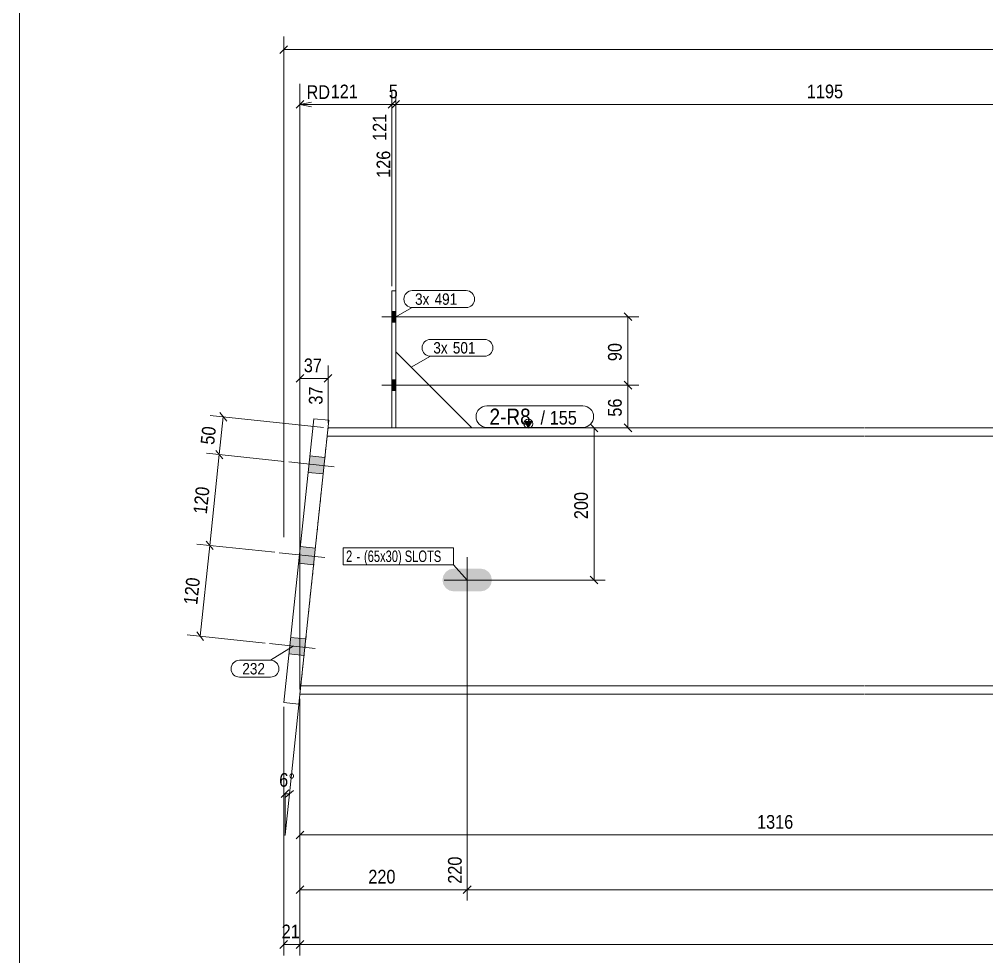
# Model space of a CAD drawing. Header units: millimetres. Extents: x 2 to 825, y 1 to 579.
# Drawn here: x 5 to 216.8, y 199.7 to 405 of the extents above; entities that cross this region are included whole.
import ezdxf

# ---------------------------------------------------------------- set-up
doc = ezdxf.new("R2010")
doc.units = ezdxf.units.MM
doc.linetypes.add('XKITLINE00', pattern=[0])
doc.linetypes.add('XKITLINE01', pattern=[4, 1, -1, 1, -1])
for name, color, linetype, lineweight in [('Bolt', 3, 'Continuous', 0), ('BoltMark', 7, 'Continuous', 0), ('Dimensions', 7, 'Continuous', 0), ('DrawingSheet', 5, 'Continuous', 0), ('Part', 2, 'Continuous', 0), ('PartMark', 7, 'Continuous', 0)]:
    doc.layers.add(name, color=color, linetype=linetype, lineweight=lineweight)
doc.styles.add('ARIAL', font='ARIAL.TTF')
doc.styles.add('ARIAL_NARROW', font='ARIALN.TTF')

# ---------------------------------------------------------------- blocks, each defined once
blk = doc.blocks.new('*A2')
at = {"layer": 'Bolt'}
blk.add_hatch(color=3, dxfattribs=at).paths.add_polyline_path([(108.46, 282.17), (108.27, 281.22), (107.73, 280.41), (106.92, 279.86), (105.96, 279.67), (100.13, 279.67), (99.17, 279.86), (98.36, 280.41), (97.82, 281.22), (97.63, 282.17), (97.82, 283.13), (98.36, 283.94), (99.17, 284.48), (100.13, 284.67), (105.96, 284.67), (106.92, 284.48), (107.73, 283.94), (108.27, 283.13)], flags=17)
at = {"layer": 'Bolt', "color": 3, "linetype": 'XKITLINE00', "lineweight": 0}
for p, q in [((103.04, 277.17), (103.04, 287.17)), ((98.04, 282.17), (108.04, 282.17))]:
    blk.add_line(p, q, dxfattribs=at)
blk = doc.blocks.new('*A9')
at = {"layer": 'Bolt'}
for points in [[(86.57, 341.01), (87.41, 341.01), (87.41, 338.67), (86.57, 338.67)], [(86.57, 341.01), (87.41, 341.01), (87.41, 338.67), (86.57, 338.67)], [(86.57, 326.01), (87.41, 326.01), (87.41, 323.67), (86.57, 323.67)], [(86.57, 326.01), (87.41, 326.01), (87.41, 323.67), (86.57, 323.67)]]:
    blk.add_hatch(color=3, dxfattribs=at).paths.add_polyline_path(points, flags=17)
at = {"layer": 'Bolt', "color": 3, "linetype": 'XKITLINE00', "lineweight": 0}
for p, q in [((87.41, 341.01), (86.57, 341.01)), ((87.41, 341.01), (86.57, 341.01)), ((89.34, 339.84), (84.34, 339.84)), ((89.34, 339.84), (84.34, 339.84)), ((87.41, 338.67), (86.57, 338.67)), ((87.41, 338.67), (86.57, 338.67)), ((89.34, 324.84), (84.34, 324.84)), ((89.34, 324.84), (84.34, 324.84)), ((87.41, 326.01), (86.57, 326.01)), ((87.41, 326.01), (86.57, 326.01)), ((87.41, 323.67), (86.57, 323.67)), ((87.41, 323.67), (86.57, 323.67))]:
    blk.add_line(p, q, dxfattribs=at)
blk = doc.blocks.new('*A11')
at = {"layer": 'Bolt'}
for points in [[(71.51, 305.4), (68.2, 305.75), (68.58, 309.39), (71.9, 309.04)], [(71.51, 305.4), (68.2, 305.75), (68.58, 309.39), (71.9, 309.04)], [(69.42, 285.51), (66.1, 285.86), (66.49, 289.5), (69.8, 289.15)], [(69.42, 285.51), (66.1, 285.86), (66.49, 289.5), (69.8, 289.15)], [(67.32, 265.62), (64, 265.97), (64.39, 269.61), (67.7, 269.26)], [(67.32, 265.62), (64, 265.97), (64.39, 269.61), (67.7, 269.26)]]:
    blk.add_hatch(color=3, dxfattribs=at).paths.add_polyline_path(points, flags=17)
at = {"layer": 'Bolt', "color": 3, "linetype": 'XKITLINE00', "lineweight": 0}
for p, q in [((68.58, 309.39), (71.9, 309.04)), ((68.58, 309.39), (71.9, 309.04)), ((64, 308.03), (73.94, 306.98)), ((64, 308.03), (73.94, 306.98)), ((68.2, 305.75), (71.51, 305.4)), ((68.2, 305.75), (71.51, 305.4)), ((61.9, 288.14), (71.85, 287.09)), ((61.9, 288.14), (71.85, 287.09)), ((66.49, 289.5), (69.8, 289.15)), ((66.49, 289.5), (69.8, 289.15)), ((66.1, 285.86), (69.42, 285.51)), ((66.1, 285.86), (69.42, 285.51)), ((64.39, 269.61), (67.7, 269.26)), ((64.39, 269.61), (67.7, 269.26)), ((59.8, 268.25), (69.75, 267.2)), ((59.8, 268.25), (69.75, 267.2)), ((64, 265.97), (67.32, 265.62)), ((64, 265.97), (67.32, 265.62))]:
    blk.add_line(p, q, dxfattribs=at)
blk = doc.blocks.new('*A12')
at = {"layer": 'Part'}
blk.add_hatch(color=2, dxfattribs=at).paths.add_polyline_path([(115.63, 316.91), (117.23, 316.91), (116.43, 315.51)], flags=17)
at = {"layer": 'Part', "color": 2, "linetype": 'XKITLINE00', "lineweight": 0}
for p, q in [((116.43, 315.51), (115.63, 316.91)), ((115.63, 316.91), (117.23, 316.91)), ((117.23, 316.91), (116.43, 315.51)), ((190.04, 313.67), (72.39, 313.67)), ((190.04, 315.51), (72.58, 315.51)), ((377.81, 315.51), (190.14, 315.51)), ((377.81, 313.67), (190.14, 313.67)), ((190.04, 259.01), (66.62, 259.01)), ((377.81, 259.01), (190.14, 259.01)), ((190.04, 257.17), (66.43, 257.17)), ((377.81, 257.17), (190.14, 257.17))]:
    blk.add_line(p, q, dxfattribs=at)
at = {"layer": 'Part', "color": 7, "linetype": 'XKITLINE01', "lineweight": 0}
blk.add_line((72.58, 315.51), (66.43, 257.17), dxfattribs=at)
at = {"layer": 'Part', "color": 2, "linetype": 'XKITLINE00', "lineweight": 0}
blk.add_circle((116.43, 316.41), 1, dxfattribs=at)
blk = doc.blocks.new('*A21')
at = {"layer": 'Part', "color": 2, "linetype": 'XKITLINE00', "lineweight": 0}
blk.add_line((87.41, 332.17), (104.07, 315.51), dxfattribs=at)
at = {"layer": 'Part', "color": 7, "linetype": 'XKITLINE01', "lineweight": 0}
for p, q in [((87.41, 315.51), (87.41, 332.17)), ((104.07, 315.51), (87.41, 315.51))]:
    blk.add_line(p, q, dxfattribs=at)
blk = doc.blocks.new('*A22')
at = {"layer": 'Part', "color": 2, "linetype": 'XKITLINE00', "lineweight": 0}
for p, q in [((86.57, 315.51), (86.57, 345.51)), ((86.57, 345.51), (87.41, 345.51)), ((87.41, 345.51), (87.41, 315.51))]:
    blk.add_line(p, q, dxfattribs=at)
at = {"layer": 'Part', "color": 7, "linetype": 'XKITLINE01', "lineweight": 0}
blk.add_line((87.41, 315.51), (86.57, 315.51), dxfattribs=at)
blk = doc.blocks.new('*A24')
at = {"layer": 'Part', "color": 2, "linetype": 'XKITLINE00', "lineweight": 0}
for p, q in [((62.88, 255.36), (69.44, 317.51)), ((66.2, 255.01), (72.76, 317.16)), ((69.44, 317.51), (72.76, 317.16)), ((66.2, 255.01), (62.88, 255.36))]:
    blk.add_line(p, q, dxfattribs=at)
blk = doc.blocks.new('*A56')
at = {"layer": 'DrawingSheet', "color": 5, "linetype": 'XKITLINE00', "lineweight": 0}
blk.add_line((5, 579), (5, 5), dxfattribs=at)
blk = doc.blocks.new('*A64')
at = {"layer": 'Dimensions', "color": 7, "linetype": 'XKITLINE00', "lineweight": 0}
for p, q in [((66.32, 256.18), (64.12, 235.3)), ((64.03, 236.2), (62.33, 234.5)), ((63.18, 235.35), (63.18, 226.35)), ((64.12, 235.3), (63.18, 226.35)), ((65.05, 236.05), (63.19, 234.55))]:
    blk.add_line(p, q, dxfattribs=at)
blk.add_arc((63.18, 226.35), 9, 83.9789, 90, dxfattribs=at)
at = {"layer": 'Dimensions', "color": 7}
for p in [(63.18, 235.35), (64.12, 235.3), (63.18, 226.35)]:
    blk.add_point(p, dxfattribs=at)
at = {"layer": 'Dimensions', "color": 3, "style": 'ARIAL', "width": 0.85}
blk.add_text('6°', height=3, rotation=-3.008, dxfattribs=at).set_placement((61.82, 236.94))
blk = doc.blocks.new('*A65')
at = {"layer": 'Dimensions', "color": 7, "linetype": 'XKITLINE00', "lineweight": 0}
for p, q in [((62.88, 291.55), (62.88, 401.19)), ((63.73, 399.19), (62.04, 397.49)), ((62.88, 398.34), (630.35, 398.34))]:
    blk.add_line(p, q, dxfattribs=at)
at = {"layer": 'Dimensions', "color": 3}
blk.add_point((62.88, 398.34), dxfattribs=at)
blk = doc.blocks.new('*A66')
at = {"layer": 'Dimensions', "color": 7, "linetype": 'XKITLINE00', "lineweight": 0}
for p, q in [((62.88, 254.36), (62.88, 199.94)), ((66.43, 256.17), (66.43, 199.94)), ((63.73, 203.19), (62.04, 201.49)), ((62.88, 202.34), (66.43, 202.34)), ((67.28, 203.19), (65.58, 201.49))]:
    blk.add_line(p, q, dxfattribs=at)
at = {"layer": 'Dimensions', "color": 3}
for p in [(62.88, 202.34), (66.43, 202.34)]:
    blk.add_point(p, dxfattribs=at)
at = {"layer": 'Dimensions', "color": 3, "style": 'ARIAL', "width": 0.85}
blk.add_text('21', height=3, dxfattribs=at).set_placement((62.43, 203.69))
blk = doc.blocks.new('*A74')
at = {"layer": 'Dimensions', "color": 7, "linetype": 'XKITLINE00', "lineweight": 0}
for p, q in [((45.92, 290.68), (47.43, 288.82)), ((60.91, 288.25), (43.84, 290.05)), ((44.58, 269.86), (46.68, 289.75)), ((58.81, 268.36), (41.74, 270.16)), ((43.82, 270.79), (45.33, 268.93))]:
    blk.add_line(p, q, dxfattribs=at)
at = {"layer": 'Dimensions', "color": 3}
for p in [(46.68, 289.75), (44.58, 269.86)]:
    blk.add_point(p, dxfattribs=at)
at = {"layer": 'Dimensions', "color": 3, "style": 'ARIAL', "width": 0.85}
blk.add_text('120', height=3, rotation=83.9784, dxfattribs=at).set_placement((43.94, 276.63))
blk = doc.blocks.new('*A75')
at = {"layer": 'Dimensions', "color": 7, "linetype": 'XKITLINE00', "lineweight": 0}
for p, q in [((63.01, 308.14), (45.94, 309.94)), ((46.68, 289.75), (48.77, 309.64)), ((48.02, 310.57), (49.53, 308.7)), ((45.92, 290.68), (47.43, 288.82)), ((60.91, 288.25), (43.84, 290.05))]:
    blk.add_line(p, q, dxfattribs=at)
at = {"layer": 'Dimensions', "color": 3}
for p in [(48.77, 309.64), (46.68, 289.75)]:
    blk.add_point(p, dxfattribs=at)
at = {"layer": 'Dimensions', "color": 3, "style": 'ARIAL', "width": 0.85}
blk.add_text('120', height=3, rotation=83.9784, dxfattribs=at).set_placement((46.03, 296.52))
blk = doc.blocks.new('*A76')
at = {"layer": 'Dimensions', "color": 7, "linetype": 'XKITLINE00', "lineweight": 0}
for p, q in [((71.59, 315.61), (46.81, 318.22)), ((48.77, 309.64), (49.65, 317.93)), ((48.89, 318.86), (50.4, 316.99)), ((63.01, 308.14), (45.94, 309.94)), ((48.02, 310.57), (49.53, 308.7))]:
    blk.add_line(p, q, dxfattribs=at)
at = {"layer": 'Dimensions', "color": 3}
for p in [(49.65, 317.93), (48.77, 309.64)]:
    blk.add_point(p, dxfattribs=at)
at = {"layer": 'Dimensions', "color": 3, "style": 'ARIAL', "width": 0.85}
blk.add_text('50', height=3, rotation=83.9784, dxfattribs=at).set_placement((47.64, 311.71))
blk = doc.blocks.new('*A77')
at = {"layer": 'Dimensions', "color": 7, "linetype": 'XKITLINE00', "lineweight": 0}
for p, q in [((85.34, 324.84), (140.62, 324.84)), ((137.38, 325.69), (139.07, 323.99)), ((138.22, 315.51), (138.22, 324.84)), ((137.38, 316.35), (139.07, 314.66)), ((73.58, 315.51), (140.62, 315.51))]:
    blk.add_line(p, q, dxfattribs=at)
at = {"layer": 'Dimensions', "color": 3}
for p in [(138.22, 324.84), (138.22, 315.51)]:
    blk.add_point(p, dxfattribs=at)
at = {"layer": 'Dimensions', "color": 3, "style": 'ARIAL', "width": 0.85}
blk.add_text('56', height=3, rotation=90.0002, dxfattribs=at).set_placement((136.87, 317.95))
blk = doc.blocks.new('*A78')
at = {"layer": 'Dimensions', "color": 7, "linetype": 'XKITLINE00', "lineweight": 0}
for p, q in [((85.34, 339.84), (140.62, 339.84)), ((137.38, 340.69), (139.07, 338.99)), ((138.22, 324.84), (138.22, 339.84)), ((85.34, 324.84), (140.62, 324.84)), ((137.38, 325.69), (139.07, 323.99))]:
    blk.add_line(p, q, dxfattribs=at)
at = {"layer": 'Dimensions', "color": 3}
for p in [(138.22, 339.84), (138.22, 324.84)]:
    blk.add_point(p, dxfattribs=at)
at = {"layer": 'Dimensions', "color": 3, "style": 'ARIAL', "width": 0.85}
blk.add_text('90', height=3, rotation=90.0002, dxfattribs=at).set_placement((136.87, 330.11))
blk = doc.blocks.new('*A79')
at = {"layer": 'Dimensions', "color": 7, "linetype": 'XKITLINE00', "lineweight": 0}
for p, q in [((129.98, 316.35), (131.68, 314.66)), ((73.58, 315.51), (133.23, 315.51)), ((130.83, 282.17), (130.83, 315.51)), ((104.04, 282.17), (133.23, 282.17)), ((129.98, 283.02), (131.68, 281.32))]:
    blk.add_line(p, q, dxfattribs=at)
at = {"layer": 'Dimensions', "color": 3}
for p in [(130.83, 315.51), (130.83, 282.17)]:
    blk.add_point(p, dxfattribs=at)
at = {"layer": 'Dimensions', "color": 3, "style": 'ARIAL', "width": 0.85}
blk.add_text('200', height=3, rotation=90.0002, dxfattribs=at).set_placement((129.48, 295.5))
blk = doc.blocks.new('*A81')
at = {"layer": 'Dimensions', "color": 7, "linetype": 'XKITLINE00', "lineweight": 0}
for p, q in [((66.43, 258.17), (66.43, 329.19)), ((72.58, 316.51), (72.58, 329.19)), ((67.28, 327.19), (65.58, 325.49)), ((66.43, 326.34), (72.58, 326.34)), ((73.43, 327.19), (71.73, 325.49))]:
    blk.add_line(p, q, dxfattribs=at)
at = {"layer": 'Dimensions', "color": 3}
for p in [(66.43, 326.34), (72.58, 326.34)]:
    blk.add_point(p, dxfattribs=at)
at = {"layer": 'Dimensions', "color": 3, "style": 'ARIAL', "width": 0.85}
blk.add_text('37', height=3, dxfattribs=at).set_placement((67.28, 327.69))
blk.add_text('37', height=3, rotation=90.0002, dxfattribs=at).set_placement((71.38, 320.59))
blk = doc.blocks.new('*A82')
at = {"layer": 'BoltMark', "color": 7, "linetype": 'XKITLINE00', "lineweight": 0}
for p, q in [((75.92, 289.22), (100.04, 289.22)), ((75.92, 285.52), (75.92, 289.22)), ((100.04, 285.52), (100.04, 289.22)), ((75.92, 285.52), (100.04, 285.52)), ((103.04, 282.17), (100.04, 285.52))]:
    blk.add_line(p, q, dxfattribs=at)
at = {"layer": 'BoltMark', "color": 3, "style": 'ARIAL_NARROW', "width": 0.85}
for s, p in [('2', (76.52, 286.12)), ('(65x30) SLOTS', (80.45, 286.12)), ('-', (78.79, 286.12))]:
    blk.add_text(s, height=2.5, dxfattribs=at).set_placement(p)
blk = doc.blocks.new('*A84')
at = {"layer": 'PartMark', "color": 7, "linetype": 'XKITLINE00', "lineweight": 0}
for p, q in [((64.93, 267.69), (59.98, 264.59)), ((53.22, 264.59), (59.98, 264.59)), ((53.22, 260.89), (59.98, 260.89))]:
    blk.add_line(p, q, dxfattribs=at)
for centre, start, end in [((53.22, 262.74), 90, 270), ((59.98, 262.74), 270, 90)]:
    blk.add_arc(centre, 1.85, start, end, dxfattribs=at)
at = {"layer": 'PartMark', "color": 3, "style": 'ARIAL', "width": 0.85}
blk.add_text('232', height=2.5, dxfattribs=at).set_placement((53.82, 261.49))
blk = doc.blocks.new('*A85')
at = {"layer": 'PartMark', "color": 7, "linetype": 'XKITLINE00', "lineweight": 0}
for p, q in [((107.33, 320.31), (128.38, 320.31)), ((107.33, 315.61), (128.38, 315.61))]:
    blk.add_line(p, q, dxfattribs=at)
for centre, start, end in [((107.33, 317.96), 90, 270), ((128.38, 317.96), 270, 90)]:
    blk.add_arc(centre, 2.35, start, end, dxfattribs=at)
at = {"layer": 'PartMark', "color": 1, "style": 'ARIAL', "width": 0.85}
blk.add_text('2-R8', height=3.5, dxfattribs=at).set_placement((107.93, 316.21))
at = {"layer": 'PartMark', "color": 3, "style": 'ARIAL', "width": 0.85}
for s, p in [('/', (119.1, 316.21)), ('155', (121.11, 316.21))]:
    blk.add_text(s, height=3, dxfattribs=at).set_placement(p)
blk = doc.blocks.new('*A86')
at = {"layer": 'PartMark', "color": 7, "linetype": 'XKITLINE00', "lineweight": 0}
for p, q in [((95.03, 334.88), (106.82, 334.88)), ((90.79, 328.79), (95.03, 331.18)), ((95.03, 331.18), (106.82, 331.18))]:
    blk.add_line(p, q, dxfattribs=at)
for centre, start, end in [((95.03, 333.03), 90, 270), ((106.82, 333.03), 270, 90)]:
    blk.add_arc(centre, 1.85, start, end, dxfattribs=at)
at = {"layer": 'PartMark', "color": 3, "style": 'ARIAL', "width": 0.85}
for s, p in [('3x', (95.63, 331.78)), ('501', (99.9, 331.78))]:
    blk.add_text(s, height=2.5, dxfattribs=at).set_placement(p)
blk = doc.blocks.new('*A87')
at = {"layer": 'PartMark', "color": 7, "linetype": 'XKITLINE00', "lineweight": 0}
for p, q in [((91.03, 345.55), (102.82, 345.55)), ((86.79, 339.46), (91.03, 341.85)), ((91.03, 341.85), (102.82, 341.85))]:
    blk.add_line(p, q, dxfattribs=at)
for centre, start, end in [((91.03, 343.7), 90, 270), ((102.82, 343.7), 270, 90)]:
    blk.add_arc(centre, 1.85, start, end, dxfattribs=at)
at = {"layer": 'PartMark', "color": 3, "style": 'ARIAL', "width": 0.85}
for s, p in [('3x', (91.63, 342.45)), ('491', (95.9, 342.45))]:
    blk.add_text(s, height=2.5, dxfattribs=at).set_placement(p)
blk = doc.blocks.new('*A94')
at = {"layer": 'Dimensions', "color": 7, "linetype": 'XKITLINE00', "lineweight": 0}
for p, q in [((66.43, 256.17), (66.43, 199.94)), ((67.28, 203.19), (65.58, 201.49)), ((66.43, 202.34), (626.86, 202.34))]:
    blk.add_line(p, q, dxfattribs=at)
at = {"layer": 'Dimensions', "color": 3}
blk.add_point((66.43, 202.34), dxfattribs=at)
blk = doc.blocks.new('*A96')
at = {"layer": 'Dimensions', "color": 7, "linetype": 'XKITLINE00', "lineweight": 0}
for p, q in [((103.04, 281.17), (103.04, 211.94)), ((66.43, 256.17), (66.43, 211.94)), ((67.28, 215.19), (65.58, 213.49)), ((66.43, 214.34), (103.04, 214.34)), ((103.89, 215.19), (102.2, 213.49))]:
    blk.add_line(p, q, dxfattribs=at)
at = {"layer": 'Dimensions', "color": 3}
for p in [(66.43, 214.34), (103.04, 214.34)]:
    blk.add_point(p, dxfattribs=at)
at = {"layer": 'Dimensions', "color": 3, "style": 'ARIAL', "width": 0.85}
blk.add_text('220', height=3, rotation=90.0002, dxfattribs=at).set_placement((101.84, 215.64))
blk.add_text('220', height=3, dxfattribs=at).set_placement((81.4, 215.69))
blk = doc.blocks.new('*A97')
at = {"layer": 'Dimensions', "color": 7, "linetype": 'XKITLINE00', "lineweight": 0}
for p, q in [((103.04, 281.17), (103.04, 211.94)), ((103.89, 215.19), (102.2, 213.49)), ((103.04, 214.34), (593.88, 214.34))]:
    blk.add_line(p, q, dxfattribs=at)
at = {"layer": 'Dimensions', "color": 3}
blk.add_point((103.04, 214.34), dxfattribs=at)
blk = doc.blocks.new('*A99')
at = {"layer": 'Dimensions', "color": 7, "linetype": 'XKITLINE00', "lineweight": 0}
for p, q in [((275.48, 258.01), (275.48, 223.94)), ((66.43, 256.17), (66.43, 223.94)), ((67.28, 227.19), (65.58, 225.49)), ((276.33, 227.19), (274.63, 225.49)), ((66.43, 226.34), (275.48, 226.34))]:
    blk.add_line(p, q, dxfattribs=at)
at = {"layer": 'Dimensions', "color": 3}
for p in [(66.43, 226.34), (275.48, 226.34)]:
    blk.add_point(p, dxfattribs=at)
at = {"layer": 'Dimensions', "color": 3, "style": 'ARIAL', "width": 0.85}
blk.add_text('1316', height=3, rotation=90.0002, dxfattribs=at).set_placement((274.28, 227.64))
blk.add_text('1316', height=3, dxfattribs=at).set_placement((166.5, 227.69))
blk = doc.blocks.new('*A102')
at = {"layer": 'Dimensions', "color": 7, "linetype": 'XKITLINE00', "lineweight": 0}
for p, q in [((66.43, 258.17), (66.43, 390.84)), ((66.43, 258.17), (66.43, 389.19)), ((86.57, 346.51), (86.57, 389.19)), ((67.28, 387.19), (65.58, 385.49)), ((68.93, 386.84), (66.43, 386.34)), ((66.43, 386.34), (86.57, 386.34)), ((68.93, 385.84), (66.43, 386.34)), ((73.65, 386.34), (66.43, 386.34)), ((87.42, 387.19), (85.72, 385.49))]:
    blk.add_line(p, q, dxfattribs=at)
at = {"layer": 'Dimensions', "color": 3}
for p in [(66.43, 386.34), (86.57, 386.34)]:
    blk.add_point(p, dxfattribs=at)
at = {"layer": 'Dimensions', "color": 7}
blk.add_point((66.43, 386.34), dxfattribs=at)
at = {"layer": 'Dimensions', "color": 3, "style": 'ARIAL', "width": 0.85}
for s, p in [('RD', (67.87, 387.54)), ('121', (73.16, 387.69))]:
    blk.add_text(s, height=3, dxfattribs=at).set_placement(p)
blk.add_text('121', height=3, rotation=90.0002, dxfattribs=at).set_placement((85.37, 378.36))
blk = doc.blocks.new('*A103')
at = {"layer": 'Dimensions', "color": 7, "linetype": 'XKITLINE00', "lineweight": 0}
for p, q in [((86.57, 346.51), (86.57, 389.19)), ((87.41, 333.17), (87.41, 389.19)), ((87.42, 387.19), (85.72, 385.49)), ((88.26, 387.19), (86.56, 385.49)), ((86.57, 386.34), (87.41, 386.34))]:
    blk.add_line(p, q, dxfattribs=at)
at = {"layer": 'Dimensions', "color": 3}
for p in [(86.57, 386.34), (87.41, 386.34)]:
    blk.add_point(p, dxfattribs=at)
at = {"layer": 'Dimensions', "color": 3, "style": 'ARIAL', "width": 0.85}
blk.add_text('5', height=3, dxfattribs=at).set_placement((85.88, 387.69))
blk.add_text('126', height=3, rotation=90.0002, dxfattribs=at).set_placement((86.21, 370.26))
blk = doc.blocks.new('*A104')
at = {"layer": 'Dimensions', "color": 7, "linetype": 'XKITLINE00', "lineweight": 0}
for p, q in [((87.41, 333.17), (87.41, 389.19)), ((276.31, 346.51), (276.31, 389.19)), ((88.26, 387.19), (86.56, 385.49)), ((87.41, 386.34), (276.31, 386.34)), ((277.16, 387.19), (275.46, 385.49))]:
    blk.add_line(p, q, dxfattribs=at)
at = {"layer": 'Dimensions', "color": 3}
for p in [(87.41, 386.34), (276.31, 386.34)]:
    blk.add_point(p, dxfattribs=at)
at = {"layer": 'Dimensions', "color": 3, "style": 'ARIAL', "width": 0.85}
blk.add_text('1195', height=3, dxfattribs=at).set_placement((177.41, 387.69))
blk.add_text('1321', height=3, rotation=90.0002, dxfattribs=at).set_placement((275.11, 376.14))

msp = doc.modelspace()

# ---------------------------------------------------------------- block references
at = {"lineweight": 0}
for name in ['*A56', '*A65', '*A102', '*A103', '*A104', '*A22', '*A87', '*A9', '*A78', '*A86', '*A81', '*A21', '*A77', '*A85', '*A76', '*A24', '*A79', '*A94', '*A75', '*A11', '*A74', '*A82', '*A2', '*A96', '*A97', '*A84', '*A99', '*A64', '*A66']:
    msp.add_blockref(name, (0, 0), dxfattribs=at)
at = {"layer": 'Part', "lineweight": 0}
msp.add_blockref('*A12', (0, 0), dxfattribs=at)

doc.saveas('drawing.dxf')
